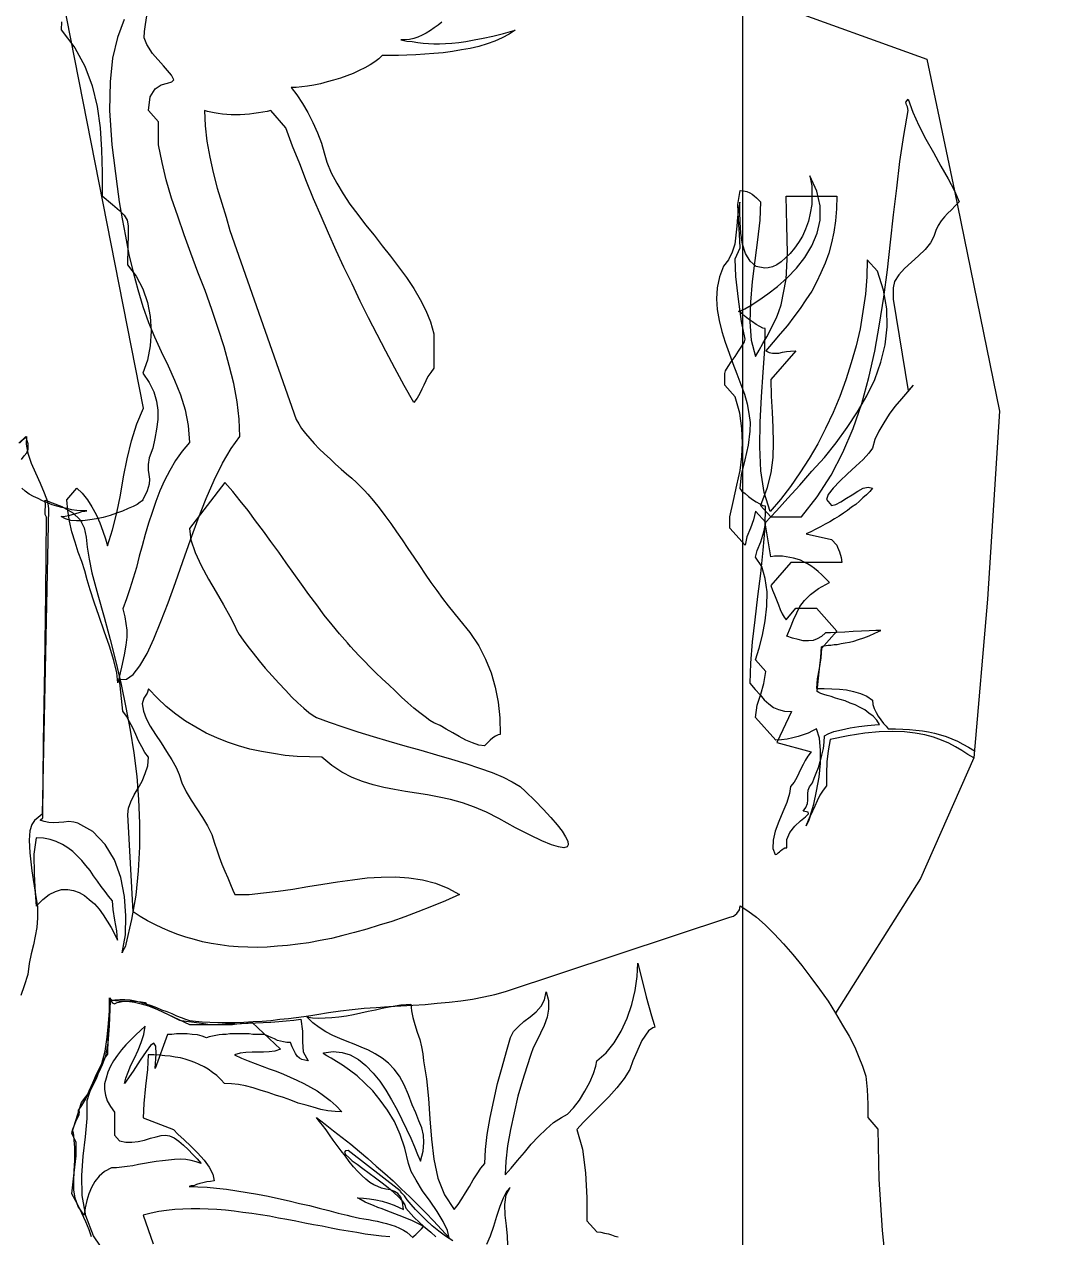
# Model space of a CAD drawing. Header units: millimetres. Extents: x 1313 to 1393.8, y 883.5 to 926.2.
# Drawn here: x 1376.877 to 1377.403, y 886.519 to 887.131 of the extents above; entities that cross this region are included whole.
import ezdxf

# ---------------------------------------------------------------- set-up
doc = ezdxf.new("R2010")
doc.units = ezdxf.units.MM
doc.layers.add('cotas', color=87, linetype='Continuous', lineweight=15)
doc.layers.add('Envista', color=7, linetype='Continuous', lineweight=0)
doc.styles.add('arial', font='arial.ttf')
doc.dimstyles.new('horizontal', dxfattribs={"dimtxt": 0.1, "dimasz": 0.25, "dimexe": 0.15, "dimexo": 0.1, "dimgap": 0.05, "dimtad": 1, "dimtih": 1, "dimtoh": 1, "dimzin": 4, "dimdsep": 46, "dimtxsty": 'arial', "dimblk": 'DOTSMALL', "dimcen": 1, "dimclrd": 11, "dimclre": 11, "dimclrt": 20, "dimazin": 1, "dimtfac": 1, "dimtmove": 0, "dimatfit": 3, "dimfxl": 1, "dimlwd": 5, "dimlwe": 5, "dimarcsym": 0})

# ---------------------------------------------------------------- blocks, each defined once
blk = doc.blocks.new('_DotSmall')
at = {"color": 0, "linetype": 'ByBlock', "const_width": 0.5}
blk.add_lwpolyline([(-0.0625, 0, 1), (0.0625, 0, 1)], format="xyb", close=True, dxfattribs=at)
blk = doc.blocks.new('*D532')
at = {"layer": 'cotas', "color": 11, "lineweight": 5, "transparency": 16777216}
for p, q in [((1376.84089, 889.27648), (1377.39014, 889.27648)), ((1377.24014, 889.27648), (1377.24014, 887.62757)), ((1377.24014, 885.77648), (1377.24014, 887.42538)), ((1376.84089, 885.77648), (1377.39014, 885.77648))]:
    blk.add_line(p, q, dxfattribs=at)
at = {"layer": 'Defpoints', "color": 0, "transparency": 16777216}
for p in [(1376.74089, 889.27648), (1377.24014, 889.27648), (1376.74089, 885.77648)]:
    blk.add_point(p, dxfattribs=at)
at = {"layer": 'cotas', "color": 11, "lineweight": 5, "transparency": 16777216, "xscale": 0.25, "yscale": 0.25, "zscale": 0.25}
for p, rotation in [((1377.24014, 889.27648), 90), ((1377.24014, 885.77648), 270)]:
    blk.add_blockref('_DotSmall', p, dxfattribs=dict(at, rotation=rotation))
at = {"layer": 'cotas', "color": 20, "transparency": 16777216, "insert": (1377.24014, 887.52648), "char_height": 0.1, "attachment_point": 5, "style": 'arial'}
blk.add_mtext('3.50', dxfattribs=at)
blk = doc.blocks.new('*D543')
at = {"layer": 'cotas', "color": 11, "lineweight": 5, "transparency": 16777216}
for p, q in [((1376.84089, 895.87648), (1377.85771, 895.87648)), ((1377.70771, 895.87648), (1377.70771, 890.92753)), ((1377.70771, 885.77648), (1377.70771, 890.72542)), ((1376.84089, 885.77648), (1377.85771, 885.77648))]:
    blk.add_line(p, q, dxfattribs=at)
at = {"layer": 'Defpoints', "color": 0, "transparency": 16777216}
for p in [(1376.74089, 895.87648), (1376.74089, 885.77648), (1377.70771, 885.77648)]:
    blk.add_point(p, dxfattribs=at)
at = {"layer": 'cotas', "color": 11, "lineweight": 5, "transparency": 16777216, "xscale": 0.25, "yscale": 0.25, "zscale": 0.25}
for p, rotation in [((1377.70771, 895.87648), 90), ((1377.70771, 885.77648), 270)]:
    blk.add_blockref('_DotSmall', p, dxfattribs=dict(at, rotation=rotation))
at = {"layer": 'cotas', "color": 20, "transparency": 16777216, "insert": (1377.70771, 890.82648), "char_height": 0.1, "attachment_point": 5, "style": 'arial'}
blk.add_mtext('10.10', dxfattribs=at)
blk = doc.blocks.new('16')
for p, q in [((417.4756, -333.3671), (417.637, -333.4251)), ((417.637, -333.4251), (417.6664, -333.5652)), ((417.6664, -333.5652), (417.7144, -333.7993)), ((417.7144, -333.7993), (417.7015, -333.9992)), ((417.7015, -333.9992), (417.6872, -334.1679)), ((417.6872, -334.1679), (417.6305, -334.296)), ((417.6305, -334.296), (417.5399, -334.4394))]:
    blk.add_line(p, q)
at = {"linetype": 'Continuous'}
for points in [[(416.7168, -333.3853), (416.7164, -333.394), (416.7308, -333.413), (416.7414, -333.4327), (416.7494, -333.4535), (416.7547, -333.4754), (416.7577, -333.4982), (416.7592, -333.5216), (416.76, -333.5455), (416.76, -333.5705), (416.771, -333.5796), (416.7785, -333.586), (416.7835, -333.5909), (416.7865, -333.5962), (416.7876, -333.6023), (416.7876, -333.6114), (416.7872, -333.6246), (416.7869, -333.6436), (416.796, -333.6557), (416.8031, -333.6693), (416.8081, -333.6837), (416.8111, -333.6988), (416.8122, -333.7144), (416.8111, -333.7299), (416.8081, -333.745), (416.8031, -333.759), (416.81, -333.7689), (416.8149, -333.7787), (416.8179, -333.7886), (416.819, -333.7984), (416.819, -333.8083), (416.8179, -333.8185), (416.816, -333.8283), (416.8137, -333.8386), (416.81, -333.8488), (416.8088, -333.856), (416.8088, -333.862), (416.8096, -333.8666), (416.8103, -333.8715), (416.81, -333.8768), (416.8077, -333.884), (416.8031, -333.8934), (416.8024, -333.8946), (416.8005, -333.8961), (416.7971, -333.8984), (416.7929, -333.9006), (416.7876, -333.9029), (416.7816, -333.9056), (416.7751, -333.9078), (416.7683, -333.9101), (416.7611, -333.9124), (416.7539, -333.9139), (416.7467, -333.915), (416.7395, -333.9158), (416.7327, -333.9158), (416.7267, -333.9154), (416.721, -333.9139), (416.7164, -333.9112), (416.7206, -333.9109), (416.7244, -333.9101), (416.7282, -333.9093), (416.732, -333.9082), (416.7354, -333.9071), (416.7384, -333.9059), (416.7414, -333.9056), (416.7437, -333.9052), (416.7384, -333.9052), (416.7331, -333.9048), (416.7278, -333.9041), (416.7225, -333.9029), (416.7172, -333.9018), (416.7119, -333.9003), (416.7066, -333.8988), (416.7017, -333.8969), (416.6964, -333.8946), (416.6918, -333.8923), (416.6869, -333.89), (416.6824, -333.8874), (416.6782, -333.8844), (416.6744, -333.8813)], [(416.674, -333.8507), (416.6771, -333.8469), (416.6797, -333.8435), (416.6812, -333.8397), (416.6812, -333.834), (416.6786, -333.8261), (416.6714, -333.8333)], [(417.1212, -333.3857), (417.1174, -333.3888), (417.1132, -333.3918), (417.1091, -333.3948), (417.1045, -333.3975), (417.1004, -333.3997), (417.0958, -333.4016), (417.0913, -333.4031), (417.0867, -333.4043), (417.0822, -333.4047), (417.0776, -333.4047), (417.0841, -333.4058), (417.0897, -333.4065), (417.0958, -333.4073), (417.1015, -333.4081), (417.1072, -333.4084), (417.1128, -333.4088), (417.1189, -333.4088), (417.1253, -333.4084), (417.1318, -333.4081), (417.1393, -333.4073), (417.1469, -333.4062), (417.1556, -333.4047), (417.1651, -333.4028), (417.1753, -333.4005), (417.1867, -333.3978), (417.1992, -333.3944), (417.1927, -333.3986), (417.1855, -333.4024), (417.1776, -333.4058), (417.1693, -333.4088), (417.1606, -333.4115), (417.1515, -333.4137), (417.142, -333.4153), (417.1325, -333.4168), (417.1227, -333.4183), (417.1128, -333.419), (417.103, -333.4198), (417.0935, -333.4206), (417.0841, -333.4209), (417.075, -333.4213), (417.0659, -333.4213), (417.0576, -333.4213), (417.0542, -333.4247), (417.05, -333.4281), (417.0451, -333.4311), (417.0394, -333.4342), (417.0333, -333.4372), (417.0269, -333.4402), (417.0201, -333.4429), (417.0133, -333.4452), (417.0061, -333.4474), (416.9993, -333.4493), (416.9921, -333.4512), (416.9852, -333.4527), (416.9784, -333.4539), (416.9724, -333.4546), (416.9663, -333.4554), (416.961, -333.4554), (416.9671, -333.463), (416.9731, -333.4721), (416.9788, -333.4819), (416.9841, -333.4925), (416.989, -333.5035), (416.9932, -333.5145), (416.9962, -333.5247), (416.9989, -333.5345), (417.0034, -333.5459), (417.0095, -333.5569), (417.0163, -333.5682), (417.0235, -333.5792), (417.0318, -333.5902), (417.0401, -333.6012), (417.0492, -333.6121), (417.0579, -333.6235), (417.0666, -333.6345), (417.0753, -333.6458), (417.0837, -333.6572), (417.0913, -333.6689), (417.0981, -333.6807), (417.1041, -333.6924), (417.1091, -333.7045), (417.1128, -333.717), (417.1128, -333.7537), (417.1094, -333.7583), (417.1064, -333.7624), (417.1041, -333.767), (417.1022, -333.7715), (417.1, -333.7761), (417.0977, -333.7806), (417.095, -333.7855), (417.0913, -333.7901), (417.081, -333.7719), (417.0712, -333.7537), (417.0617, -333.7356), (417.0523, -333.7178), (417.0432, -333.7), (417.0345, -333.6822), (417.0258, -333.664), (417.017, -333.6462), (417.0087, -333.6284), (417.0008, -333.6102), (416.9928, -333.5921), (416.9849, -333.5735), (416.9773, -333.555), (416.9701, -333.5364), (416.9625, -333.5175), (416.9553, -333.4982), (416.9394, -333.4796), (416.9353, -333.4808), (416.9307, -333.4815), (416.9262, -333.4823), (416.9213, -333.483), (416.9167, -333.4834), (416.9118, -333.4838), (416.9069, -333.4842), (416.902, -333.4842), (416.897, -333.4842), (416.8925, -333.4838), (416.8879, -333.4834), (416.8834, -333.483), (416.8792, -333.4823), (416.8755, -333.4815), (416.872, -333.4808), (416.8687, -333.4796), (416.8694, -333.4959), (416.8713, -333.5122), (416.8743, -333.5292), (416.8781, -333.5455), (416.8823, -333.5622), (416.8872, -333.5781), (416.8917, -333.5932), (416.8959, -333.6072), (416.9663, -333.8083), (416.969, -333.8128), (416.972, -333.8177), (416.9762, -333.823), (416.9807, -333.8283), (416.9856, -333.8336), (416.9909, -333.8393), (416.9966, -333.8446), (417.0023, -333.8499), (417.0083, -333.8556), (417.014, -333.8609), (417.0197, -333.8658), (417.0254, -333.8707), (417.0303, -333.8753), (417.0349, -333.8798), (417.039, -333.8836), (417.0424, -333.8874), (417.0485, -333.8946), (417.0545, -333.9022), (417.0606, -333.9101), (417.067, -333.9188), (417.0731, -333.9275), (417.0791, -333.9362), (417.0852, -333.9453), (417.0913, -333.9544), (417.0973, -333.9635), (417.1034, -333.9726), (417.1094, -333.9813), (417.1159, -333.99), (417.1219, -333.9983), (417.128, -334.0063), (417.134, -334.0138), (417.1401, -334.021), (417.1511, -334.0347), (417.1606, -334.0487), (417.1677, -334.0631), (417.1738, -334.0775), (417.178, -334.0926), (417.181, -334.1085), (417.1829, -334.1252), (417.1833, -334.143), (417.181, -334.1433), (417.1783, -334.1448), (417.1753, -334.1467), (417.1727, -334.149), (417.1704, -334.1513), (417.1685, -334.1532), (417.167, -334.1547), (417.1666, -334.1551), (417.1606, -334.1543), (417.1537, -334.152), (417.1469, -334.149), (417.1397, -334.1452), (417.1329, -334.1411), (417.1257, -334.1373), (417.1193, -334.1335), (417.1128, -334.1308), (417.1083, -334.1282), (417.1034, -334.1244), (417.0977, -334.1199), (417.0916, -334.1149), (417.0852, -334.1093), (417.0784, -334.1032), (417.0716, -334.0968), (417.0648, -334.0903), (417.0579, -334.0839), (417.0511, -334.0775), (417.0447, -334.071), (417.039, -334.065), (417.0333, -334.0593), (417.0284, -334.054), (417.0242, -334.0494), (417.0208, -334.0457), (417.0125, -334.0362), (417.0046, -334.0263), (416.9962, -334.0161), (416.9883, -334.0051), (416.9799, -333.9942), (416.972, -333.9832), (416.9637, -333.9718), (416.9557, -333.9605), (416.9478, -333.9491), (416.9394, -333.9377), (416.9315, -333.9268), (416.9232, -333.9158), (416.9152, -333.9048), (416.9069, -333.8946), (416.8989, -333.8847), (416.8906, -333.8753), (416.8527, -333.9241), (416.8543, -333.9362), (416.8588, -333.9495), (416.8652, -333.9635), (416.8732, -333.9779), (416.8811, -333.9919), (416.8891, -334.0051), (416.8959, -334.0173), (416.9012, -334.0275), (416.9027, -334.0316), (416.9057, -334.0366), (416.9099, -334.0426), (416.9148, -334.0494), (416.9205, -334.0566), (416.9269, -334.0646), (416.9334, -334.0725), (416.9406, -334.0805), (416.9478, -334.0884), (416.955, -334.096), (416.9618, -334.1032), (416.9682, -334.1093), (416.9743, -334.1149), (416.9799, -334.1195), (416.9845, -334.1229), (416.9879, -334.1248), (417.0015, -334.1301), (417.0159, -334.135), (417.0318, -334.1403), (417.0481, -334.1452), (417.0648, -334.1502), (417.0818, -334.1551), (417.0988, -334.1596), (417.1155, -334.1645), (417.1314, -334.1691), (417.1469, -334.174), (417.1613, -334.1789), (417.1746, -334.1835), (417.1863, -334.1884), (417.1961, -334.1933), (417.2045, -334.1982), (417.2101, -334.2035), (417.2204, -334.2134), (417.2291, -334.2225), (417.237, -334.2312), (417.2438, -334.2391), (417.2491, -334.2459), (417.2529, -334.252), (417.2552, -334.2565), (417.2556, -334.2603), (417.2544, -334.2626), (417.251, -334.2634), (417.2454, -334.2626), (417.2378, -334.2603), (417.2276, -334.2562), (417.2151, -334.2501), (417.1995, -334.2422), (417.1818, -334.2323), (417.1689, -334.2255), (417.156, -334.2202), (417.1431, -334.2157), (417.1306, -334.2122), (417.1185, -334.2096), (417.106, -334.2073), (417.0943, -334.2054), (417.0825, -334.2035), (417.0708, -334.2016), (417.0595, -334.1994), (417.0481, -334.1967), (417.0367, -334.1929), (417.0258, -334.1888), (417.0148, -334.1831), (417.0042, -334.1759), (416.9936, -334.1672), (416.9803, -334.1668), (416.9675, -334.1664), (416.9546, -334.1653), (416.9421, -334.1634), (416.9296, -334.1611), (416.9171, -334.1585), (416.905, -334.1551), (416.8932, -334.1513), (416.8819, -334.1467), (416.8705, -334.1415), (416.8596, -334.1354), (416.8486, -334.1289), (416.8384, -334.1214), (416.8281, -334.1134), (416.8187, -334.1043), (416.8092, -334.0945), (416.8077, -334.099), (416.8043, -334.1043), (416.8024, -334.1104), (416.8039, -334.1184), (416.8069, -334.1259), (416.8111, -334.1343), (416.8168, -334.143), (416.8228, -334.152), (416.8285, -334.1611), (416.8342, -334.1698), (416.8387, -334.1782), (416.8418, -334.1854), (416.8448, -334.1945), (416.8493, -334.2039), (416.8546, -334.213), (416.8607, -334.2221), (416.8668, -334.2312), (416.872, -334.2403), (416.8766, -334.2494), (416.8796, -334.2584), (416.8819, -334.2656), (416.8845, -334.2732), (416.8872, -334.2808), (416.8906, -334.2884), (416.8936, -334.2955), (416.8963, -334.3024), (416.8989, -334.3084), (416.9012, -334.3133), (416.9163, -334.313), (416.9315, -334.3114), (416.947, -334.3096), (416.9629, -334.3073), (416.9788, -334.3046), (416.9947, -334.302), (417.0102, -334.2997), (417.0261, -334.2974), (417.0417, -334.2955), (417.0568, -334.2948), (417.072, -334.2944), (417.0863, -334.2955), (417.1007, -334.2974), (417.1144, -334.3012), (417.1276, -334.3065), (417.1401, -334.3133), (417.125, -334.3198), (417.1102, -334.3258), (417.0958, -334.3315), (417.0818, -334.3368), (417.0682, -334.3417), (417.0545, -334.3459), (417.0413, -334.3501), (417.0284, -334.3535), (417.0159, -334.3569), (417.0038, -334.3599), (416.9917, -334.3622), (416.9799, -334.3644), (416.9682, -334.366), (416.9572, -334.3675), (416.9463, -334.3682), (416.9353, -334.369), (416.925, -334.3694), (416.9148, -334.369), (416.9046, -334.3686), (416.8948, -334.3679), (416.8853, -334.3667), (416.8758, -334.3652), (416.8668, -334.3633), (416.858, -334.361), (416.849, -334.3584), (416.8406, -334.3557), (416.8323, -334.3523), (416.824, -334.3489), (416.816, -334.3451), (416.8081, -334.341), (416.8005, -334.3364), (416.7929, -334.3315), (416.7872, -334.2282), (416.788, -334.2213), (416.7906, -334.2145), (416.7941, -334.2073), (416.7982, -334.2001), (416.8024, -334.1926), (416.8058, -334.1846), (416.8084, -334.1763), (416.8092, -334.1672), (416.8054, -334.1623), (416.802, -334.1562), (416.7986, -334.1498), (416.7956, -334.143), (416.7925, -334.1361), (416.7891, -334.1297), (416.7857, -334.1236), (416.7819, -334.1184), (416.7785, -334.0846), (416.7857, -334.0843), (416.7929, -334.0793), (416.8001, -334.0699), (416.8077, -334.057), (416.8149, -334.0415), (416.8225, -334.0229), (416.83, -334.0029), (416.838, -333.9813), (416.8456, -333.959), (416.8539, -333.9362), (416.8622, -333.9139), (416.8705, -333.8923), (416.8792, -333.8726), (416.8879, -333.8545), (416.897, -333.8389), (416.9065, -333.8264), (416.9057, -333.8079), (416.9035, -333.7893), (416.9001, -333.77), (416.8951, -333.7507), (416.8898, -333.731), (416.8834, -333.7113), (416.8766, -333.6913), (416.8694, -333.6712), (416.8618, -333.6515), (416.8543, -333.6314), (416.8471, -333.6118), (416.8403, -333.5921), (416.8338, -333.5728), (416.8281, -333.5535), (416.8236, -333.5349), (416.8198, -333.5163), (416.8198, -333.4917), (416.8092, -333.4796), (416.8111, -333.4652), (416.8164, -333.4565), (416.8228, -333.4524), (416.8293, -333.4505), (416.8342, -333.4493), (416.8361, -333.4471), (416.8338, -333.4421), (416.8251, -333.4323), (416.8134, -333.419), (416.8073, -333.4096), (416.8047, -333.4024), (416.805, -333.3956), (416.8062, -333.3884), (416.8073, -333.3789)], [(416.7835, -333.3831), (416.7763, -333.402), (416.771, -333.424), (416.7683, -333.4493), (416.7679, -333.4796), (416.7702, -333.5163), (416.7759, -333.5603), (416.7782, -333.5769), (416.7812, -333.5947), (416.7846, -333.6133), (416.7884, -333.6326), (416.7929, -333.6515), (416.7978, -333.6701), (416.8031, -333.6882), (416.8092, -333.7049), (416.8156, -333.7204), (416.8228, -333.736), (416.83, -333.7511), (416.8368, -333.7662), (416.8433, -333.7821), (416.8482, -333.798), (416.8516, -333.8147), (416.8527, -333.8325), (416.8452, -333.842), (416.838, -333.8518), (416.8319, -333.8624), (416.8262, -333.873), (416.8213, -333.884), (416.8172, -333.8953), (416.813, -333.9071), (416.8092, -333.9184), (416.8058, -333.9306), (416.8024, -333.9423), (416.7994, -333.9536), (416.7963, -333.9654), (416.7929, -333.9767), (416.7895, -333.9881), (416.7857, -333.9987), (416.7819, -334.0093), (416.7842, -334.018), (416.7853, -334.0252), (416.7861, -334.032), (416.7861, -334.0396), (416.7853, -334.0479), (416.7835, -334.0585), (416.7804, -334.0714), (416.7766, -334.0881), (416.7755, -334.0775), (416.7725, -334.0642), (416.7676, -334.0491), (416.7622, -334.0332), (416.7566, -334.0176), (416.7513, -334.0025), (416.7471, -333.9892), (416.7441, -333.9786), (416.7414, -333.9692), (416.7384, -333.9593), (416.7346, -333.9491), (416.7312, -333.9385), (416.7278, -333.9275), (416.7251, -333.9162), (416.7233, -333.9048), (416.7225, -333.8934), (416.7331, -333.8813), (416.7388, -333.8866), (416.7445, -333.8934), (416.749, -333.901), (416.7535, -333.9093), (416.7573, -333.9181), (416.7607, -333.9268), (416.7634, -333.9351), (416.7657, -333.9423), (416.771, -333.9256), (416.7755, -333.9075), (416.7793, -333.8885), (416.7827, -333.8692), (416.7865, -333.8499), (416.791, -333.831), (416.7967, -333.8128), (416.8039, -333.7961), (416.7138, -333.3384)], [(417.6872, -334.1679), (417.6808, -334.1642), (417.6743, -334.16), (417.6675, -334.1562), (417.6603, -334.1524), (417.6528, -334.149), (417.644, -334.146), (417.6349, -334.1433), (417.6247, -334.1415), (417.6134, -334.1403), (417.6009, -334.1399), (417.5865, -334.1403), (417.571, -334.1418), (417.5535, -334.1445), (417.5342, -334.1483), (417.532, -334.1604), (417.5308, -334.1721), (417.5305, -334.1846), (417.5305, -334.1975), (417.5267, -334.2024), (417.5233, -334.2077), (417.5206, -334.2134), (417.518, -334.2191), (417.5153, -334.2247), (417.513, -334.23), (417.5111, -334.2353), (417.5089, -334.2403), (417.513, -334.2297), (417.5168, -334.2172), (417.5199, -334.2032), (417.5225, -334.1884), (417.524, -334.1736), (417.524, -334.16), (417.5229, -334.1471), (417.5199, -334.1369), (417.5153, -334.1392), (417.5108, -334.1415), (417.5055, -334.1433), (417.5002, -334.1452), (417.4945, -334.1467), (417.4884, -334.1479), (417.4824, -334.1486), (417.4763, -334.149), (417.4547, -334.1248), (417.4566, -334.1119), (417.4604, -334.1002), (417.4638, -334.0888), (417.4657, -334.0759), (417.4547, -334.0638), (417.4589, -334.0513), (417.4623, -334.0373), (417.4653, -334.0222), (417.4668, -334.0067), (417.4672, -333.9915), (417.4653, -333.9771), (417.4616, -333.9646), (417.4547, -333.9544), (417.4566, -333.9476), (417.4604, -333.9381), (417.4638, -333.9275), (417.4657, -333.9177), (417.4547, -333.9056), (417.4528, -333.9147), (417.4494, -333.9237), (417.4456, -333.9328), (417.4437, -333.9419), (417.4275, -333.9237), (417.4275, -333.9116), (417.4316, -333.8942), (417.435, -333.8779), (417.4385, -333.8624), (417.4403, -333.8476), (417.4411, -333.8329), (417.4403, -333.8177), (417.4381, -333.8014), (417.4332, -333.784), (417.4222, -333.7715), (417.4222, -333.7594), (417.4229, -333.7564), (417.4256, -333.7519), (417.429, -333.7469), (417.4332, -333.7412), (417.4369, -333.7356), (417.4403, -333.7303), (417.443, -333.7257), (417.4437, -333.7227), (417.44, -333.7041), (417.4366, -333.6803), (417.4339, -333.6561), (417.4332, -333.6375), (417.4385, -333.6258), (417.4377, -333.611), (417.4366, -333.5951), (417.4362, -333.5796), (417.4385, -333.5648), (417.4422, -333.5652), (417.4456, -333.5659), (417.4487, -333.5671), (417.4513, -333.5686), (417.4536, -333.5705), (417.4559, -333.5724), (417.4581, -333.5747), (417.46, -333.5769), (417.4593, -333.5962), (417.457, -333.6171), (417.454, -333.639), (417.4513, -333.6614), (417.4494, -333.6833), (417.4487, -333.7045), (417.4502, -333.7238), (417.4547, -333.7412), (417.4589, -333.7344), (417.4627, -333.7272), (417.4668, -333.7204), (417.4703, -333.7136), (417.4737, -333.7068), (417.4771, -333.7), (417.4797, -333.6932), (417.482, -333.6863), (417.4873, -333.6591), (417.4888, -333.6311), (417.488, -333.6019), (417.4873, -333.5709), (417.5414, -333.5709), (417.5411, -333.5841), (417.5399, -333.597), (417.538, -333.6091), (417.5358, -333.6205), (417.5327, -333.6314), (417.5289, -333.642), (417.5244, -333.6523), (417.5199, -333.6621), (417.5146, -333.6716), (417.5085, -333.681), (417.5024, -333.6901), (417.4956, -333.6992), (417.4888, -333.7083), (417.4812, -333.717), (417.4737, -333.7261), (417.4657, -333.7352), (417.4695, -333.7371), (417.4729, -333.7378), (417.4763, -333.7378), (417.4797, -333.7375), (417.4835, -333.7367), (417.4877, -333.736), (417.4922, -333.7356), (417.4979, -333.7352), (417.471, -333.7655), (417.4714, -333.7833), (417.4725, -333.8003), (417.4733, -333.8166), (417.4737, -333.8325), (417.4733, -333.8484), (417.471, -333.8647), (417.4668, -333.8817), (417.46, -333.8995), (417.471, -333.9116), (417.5036, -333.9116), (417.5206, -333.8904), (417.5354, -333.8673), (417.5479, -333.8431), (417.5589, -333.8177), (417.5679, -333.7912), (417.5755, -333.7636), (417.5816, -333.7356), (417.5869, -333.7068), (417.5914, -333.678), (417.5952, -333.6489), (417.5986, -333.6197), (417.6016, -333.5906), (417.605, -333.5622), (417.6085, -333.5338), (417.6126, -333.5061), (417.6172, -333.4796), (417.6164, -333.4758), (417.6153, -333.4736), (417.6149, -333.4709), (417.6172, -333.4675)], [(417.6172, -333.4675), (417.6221, -333.4815), (417.6285, -333.4955), (417.6361, -333.5103), (417.644, -333.5243), (417.652, -333.5387), (417.6596, -333.5523), (417.6664, -333.5652), (417.6713, -333.5769), (417.6671, -333.5811), (417.6633, -333.5852), (417.6592, -333.589), (417.6558, -333.5928), (417.6524, -333.597), (417.6493, -333.6019), (417.6467, -333.6072), (417.6444, -333.6136), (417.641, -333.6205), (417.6353, -333.6273), (417.6281, -333.6341), (417.6206, -333.6409), (417.6134, -333.6477), (417.6073, -333.6545), (417.6028, -333.6614), (417.6013, -333.6682), (417.6013, -333.6803), (417.6172, -333.7776), (417.6225, -333.7715), (417.6164, -333.7787), (417.61, -333.7863), (417.6032, -333.7943), (417.5971, -333.8026), (417.5914, -333.8117), (417.5861, -333.8204), (417.5819, -333.8295), (417.5793, -333.8386), (417.5755, -333.8438), (417.5695, -333.8507), (417.5615, -333.8579), (417.5528, -333.8658), (417.5445, -333.8738), (417.5373, -333.8813), (417.5323, -333.8878), (417.5305, -333.8931), (417.5358, -333.8995), (417.5403, -333.8984), (417.5456, -333.8957), (417.5517, -333.8919), (417.5577, -333.8881), (417.5638, -333.8844), (417.5695, -333.8813), (417.5748, -333.8802), (417.5793, -333.8813), (417.5763, -333.8847), (417.5729, -333.8881), (417.5691, -333.8916), (417.5653, -333.895), (417.5615, -333.8984), (417.557, -333.9014), (417.5528, -333.9048), (417.5483, -333.9078), (417.5437, -333.9109), (417.5388, -333.9139), (417.5339, -333.9169), (417.5289, -333.9196), (417.524, -333.9222), (417.5191, -333.9249), (417.5138, -333.9275), (417.5089, -333.9298), (417.5358, -333.9359), (417.5414, -333.9419), (417.5422, -333.9438), (417.5441, -333.9487), (417.546, -333.9548), (417.5467, -333.9601), (417.4926, -333.9601), (417.471, -333.9847), (417.4729, -333.9896), (417.4752, -333.9945), (417.4771, -333.9998), (417.4793, -334.0051), (417.4812, -334.0101), (417.4831, -334.0146), (417.4854, -334.0184), (417.4873, -334.021), (417.4979, -334.0089), (417.5199, -334.0089), (417.5414, -334.0332), (417.5252, -334.0517), (417.5244, -334.0616), (417.5225, -334.0729), (417.5206, -334.0839), (417.5199, -334.0941), (417.5278, -334.0941), (417.5361, -334.0945), (417.5441, -334.0949), (417.5517, -334.0956), (417.5592, -334.0972), (417.5664, -334.0994), (417.5732, -334.1024), (417.5793, -334.1066), (417.5797, -334.1112), (417.5812, -334.1153), (417.5831, -334.1195), (417.5854, -334.1236), (417.588, -334.1274), (417.591, -334.1312), (417.5937, -334.1343), (417.596, -334.1369), (417.6039, -334.1369), (417.6115, -334.1373), (417.6187, -334.1377), (417.6255, -334.1384), (417.6323, -334.1392), (417.6387, -334.1403), (417.6452, -334.1418), (417.6516, -334.1433), (417.6577, -334.1452), (417.6637, -334.1475), (417.6698, -334.1502), (417.6755, -334.1532), (417.6815, -334.1566), (417.6876, -334.1604), (417.6878, -334.1606)], [(417.4756, -334.2705), (417.4775, -334.2702), (417.479, -334.269), (417.4805, -334.2679), (417.4816, -334.2668), (417.4831, -334.2653), (417.4843, -334.2645), (417.4862, -334.2637), (417.488, -334.2634), (417.488, -334.2546), (417.4915, -334.2471), (417.4968, -334.2406), (417.5028, -334.235), (417.5081, -334.2304), (417.5111, -334.2274), (417.5108, -334.2255), (417.5055, -334.2247), (417.5085, -334.2206), (417.51, -334.2164), (417.5104, -334.213), (417.5104, -334.2096), (417.5104, -334.2062), (417.5108, -334.2024), (417.5123, -334.1986), (417.5153, -334.1945), (417.5172, -334.1895), (417.5195, -334.1842), (417.5218, -334.1782), (417.5236, -334.1717), (417.5255, -334.1649), (417.5271, -334.1581), (417.5278, -334.1513), (417.5282, -334.1445), (417.532, -334.1422), (417.538, -334.1399), (417.5464, -334.138), (417.5554, -334.1361), (417.5649, -334.1346), (417.574, -334.1335), (417.5816, -334.1327), (417.5869, -334.1324), (417.5838, -334.1278), (417.5801, -334.1236), (417.5755, -334.1202), (417.571, -334.1168), (417.566, -334.1142), (417.5607, -334.1115), (417.5554, -334.1096), (417.5502, -334.1074), (417.5448, -334.1059), (417.5399, -334.1043), (417.5354, -334.1028), (417.5312, -334.1017), (417.5274, -334.1005), (417.5244, -334.0994), (417.5221, -334.0983), (417.5206, -334.0972), (417.5214, -334.0862), (417.5229, -334.0733), (417.5244, -334.0608), (417.5252, -334.0498), (417.5263, -334.0491), (417.5278, -334.0487), (417.5301, -334.0483), (417.5323, -334.0479), (417.535, -334.0479), (417.5384, -334.0475), (417.5418, -334.0472), (417.546, -334.0464), (417.5502, -334.0457), (417.5547, -334.0449), (417.5596, -334.0438), (417.5645, -334.0422), (417.5702, -334.0404), (417.5759, -334.0381), (417.5819, -334.0354), (417.588, -334.0324), (417.5827, -334.0324), (417.5759, -334.0328), (417.5676, -334.0332), (417.5589, -334.0335), (417.5498, -334.0343), (417.5414, -334.0347), (417.5346, -334.035), (417.5293, -334.035), (417.5252, -334.0388), (417.5206, -334.0415), (417.5161, -334.043), (417.5111, -334.0434), (417.5055, -334.0434), (417.5002, -334.0422), (417.4941, -334.0407), (417.488, -334.0385), (417.4922, -334.0294), (417.4952, -334.021), (417.4987, -334.0138), (417.5021, -334.007), (417.507, -334.0006), (417.5134, -333.9942), (417.5218, -333.9877), (417.5335, -333.9813), (417.5293, -333.9771), (417.5255, -333.9733), (417.5214, -333.9699), (417.5176, -333.9665), (417.5138, -333.9639), (417.51, -333.9616), (417.5066, -333.9597), (417.5028, -333.9578), (417.499, -333.9567), (417.4952, -333.9555), (417.4915, -333.9548), (417.4873, -333.954), (417.4835, -333.9536), (417.4793, -333.9536), (417.4752, -333.9536), (417.471, -333.954), (417.4653, -333.9181), (417.4771, -333.9052), (417.4892, -333.8919), (417.5021, -333.8779), (417.5149, -333.8632), (417.5282, -333.8484), (417.5407, -333.8329), (417.5524, -333.8166), (417.5634, -333.7999), (417.5732, -333.7829), (417.5816, -333.7655), (417.588, -333.7473), (417.5926, -333.7288), (417.5948, -333.7098), (417.5944, -333.6905), (417.591, -333.6708), (417.5846, -333.6504), (417.5736, -333.6383), (417.5732, -333.6564), (417.5717, -333.675), (417.5691, -333.6935), (417.566, -333.7117), (417.5619, -333.7299), (417.5566, -333.7481), (417.5509, -333.7659), (417.5445, -333.7836), (417.5373, -333.8007), (417.5293, -333.8177), (417.521, -333.834), (417.5119, -333.8495), (417.5021, -333.8647), (417.4922, -333.8794), (417.4816, -333.8931), (417.4706, -333.9059), (417.4642, -333.8859), (417.4604, -333.8628), (417.4593, -333.8374), (417.4597, -333.8109), (417.4612, -333.784), (417.4631, -333.7579), (417.4646, -333.7333), (417.4653, -333.7113), (417.4627, -333.7109), (417.4593, -333.7094), (417.4555, -333.7072), (417.4517, -333.7045), (417.4475, -333.7015), (417.4437, -333.6985), (417.4403, -333.6954), (417.4381, -333.6928), (417.4369, -333.6935), (417.4388, -333.6928), (417.4434, -333.6905), (417.4502, -333.6867), (417.4585, -333.6814), (417.468, -333.6746), (417.4782, -333.6667), (417.4884, -333.6576), (417.4983, -333.6474), (417.5074, -333.636), (417.5149, -333.6235), (417.5206, -333.6102), (417.5236, -333.5962), (417.5236, -333.5811), (417.5202, -333.5656), (417.5127, -333.5493), (417.5146, -333.5599), (417.5149, -333.5697), (417.5146, -333.5796), (417.513, -333.5887), (417.5111, -333.5974), (417.5081, -333.6057), (417.5047, -333.6133), (417.5005, -333.6201), (417.4964, -333.6262), (417.4918, -333.6318), (417.4869, -333.6364), (417.482, -333.6405), (417.4775, -333.6436), (417.4729, -333.6458), (417.4684, -333.647), (417.4646, -333.6474), (417.4555, -333.6455), (417.4491, -333.6398), (417.4441, -333.6318), (417.4411, -333.6216), (417.4392, -333.6102), (417.4385, -333.5985), (417.4381, -333.5875), (417.4381, -333.5773), (417.4366, -333.5849), (417.4358, -333.5932), (417.435, -333.6027), (417.4339, -333.6121), (417.4328, -333.6216), (417.4301, -333.6303), (417.4263, -333.6383), (417.4207, -333.6451), (417.4165, -333.6564), (417.4142, -333.6682), (417.4135, -333.6799), (417.4142, -333.6913), (417.4161, -333.703), (417.4191, -333.7147), (417.4225, -333.7261), (417.4267, -333.7375), (417.4309, -333.7488), (417.435, -333.7598), (417.4392, -333.7708), (417.443, -333.7814), (417.446, -333.7916), (417.4479, -333.8018), (417.4491, -333.8113), (417.4487, -333.8207), (417.4472, -333.8355), (417.4434, -333.851), (417.4396, -333.8669), (417.4381, -333.8817), (417.4403, -333.8844), (417.4437, -333.887), (417.4475, -333.89), (417.4517, -333.8931), (417.4555, -333.8957), (417.4593, -333.898), (417.4627, -333.8995), (417.4653, -333.8999), (417.4646, -333.923), (417.4627, -333.9472), (417.46, -333.9718), (417.457, -333.9964), (417.454, -334.021), (417.4513, -334.0445), (417.4494, -334.0672), (417.4487, -334.0884), (417.4544, -334.0953), (417.4597, -334.1009), (417.4642, -334.1062), (417.4691, -334.1104), (417.474, -334.1142), (417.4793, -334.1165), (417.4858, -334.1184), (417.4933, -334.1187), (417.4775, -334.1517), (417.5142, -334.1615), (417.5104, -334.1661), (417.5077, -334.1706), (417.5055, -334.1751), (417.5032, -334.1797), (417.5009, -334.1842), (417.4987, -334.1888), (417.496, -334.1937), (417.4922, -334.1982), (417.4911, -334.2058), (417.488, -334.2153), (417.4839, -334.2251), (417.4797, -334.2357), (417.4759, -334.2459), (417.4737, -334.2554), (417.4733, -334.2641), (417.4756, -334.2705)], [(416.6793, -333.8264), (416.679, -333.8344), (416.6808, -333.8438), (416.6843, -333.8545), (416.6892, -333.865), (416.6941, -333.876), (416.6983, -333.8863), (416.7017, -333.8953), (416.7028, -333.9029), (416.696, -334.2278), (416.6918, -334.2312), (416.688, -334.2346), (416.685, -334.2387), (416.6831, -334.2456), (416.6824, -334.2554), (416.6831, -334.269), (416.685, -334.288), (416.6892, -334.313), (416.6911, -334.3262), (416.6911, -334.3379), (416.6903, -334.3482), (416.6888, -334.3573), (416.6869, -334.3667), (416.6846, -334.3762), (416.6824, -334.3864), (416.6808, -334.3982), (416.6771, -334.4103), (416.6733, -334.4205)], [(416.6725, -333.8329), (416.6793, -333.8264)], [(416.6994, -333.8938), (416.7172, -333.9006), (416.7289, -333.9075), (416.7365, -333.915), (416.7407, -333.9234), (416.7429, -333.9332), (416.7441, -333.9438), (416.746, -333.9567), (416.749, -333.9711), (416.7554, -333.9945), (416.7622, -334.0184), (416.7683, -334.0419), (416.7744, -334.0657), (416.7801, -334.09), (416.7853, -334.1142), (416.7899, -334.1384), (416.7937, -334.1627), (416.7967, -334.1876), (416.7986, -334.2122), (416.7997, -334.2372), (416.7997, -334.2626), (416.7982, -334.288), (416.7956, -334.3137), (416.791, -334.3398), (416.7853, -334.366), (416.7846, -334.3679), (416.7835, -334.3705), (416.7819, -334.3732), (416.7812, -334.3751), (416.7846, -334.3561), (416.7853, -334.3357), (416.7838, -334.3152), (416.7797, -334.2952), (416.7729, -334.2762), (416.763, -334.26), (416.7501, -334.2463), (416.7342, -334.2372), (416.7297, -334.2361), (416.7244, -334.2357), (416.7191, -334.2361), (416.7138, -334.2365), (416.7085, -334.2369), (416.7032, -334.2365), (416.6983, -334.2357), (416.6941, -334.2342), (416.6967, -334.2316), (416.6975, -334.1509), (416.699, -334.0718), (416.7002, -333.9927), (416.7009, -333.912), (416.6994, -333.9093), (416.6994, -333.9052), (416.6998, -333.8999), (416.6994, -333.8938)], [(416.6896, -334.3255), (416.6967, -334.3186), (416.7036, -334.3133), (416.7104, -334.3099), (416.7168, -334.308), (416.7233, -334.3077), (416.7293, -334.3088), (416.7354, -334.3111), (416.741, -334.3141), (416.7463, -334.3183), (416.7517, -334.3232), (416.7566, -334.3289), (416.7611, -334.3349), (416.7653, -334.3414), (416.7694, -334.3482), (416.7729, -334.355), (416.7763, -334.3618), (416.7755, -334.3516), (416.7736, -334.3406), (416.7717, -334.3292), (416.771, -334.3198), (416.7668, -334.3148), (416.763, -334.3099), (416.7589, -334.3046), (416.7551, -334.2989), (416.7509, -334.2933), (416.7471, -334.2876), (416.7426, -334.2823), (416.7384, -334.277), (416.7335, -334.2721), (416.7286, -334.2675), (416.7233, -334.2634), (416.7176, -334.26), (416.7111, -334.2569), (416.7047, -334.2546), (416.6975, -334.2531), (416.6896, -334.2528), (416.6873, -334.2702), (416.6877, -334.2914), (416.6888, -334.3114), (416.6896, -334.3255)], [(416.7649, -334.6969), (416.7509, -334.676), (416.7426, -334.6548), (416.7388, -334.6333), (416.7384, -334.612), (416.7399, -334.5912), (416.7422, -334.5708), (416.7441, -334.5511), (416.7441, -334.5322), (416.7482, -334.5185), (416.7528, -334.5091), (416.7566, -334.5015), (416.7604, -334.4939), (416.7638, -334.4845), (416.7664, -334.4712), (416.7679, -334.4527), (416.7687, -334.4262), (416.7736, -334.425), (416.7789, -334.4246), (416.7842, -334.4246), (416.7899, -334.425), (416.7952, -334.4262), (416.8009, -334.4277), (416.8065, -334.4292), (416.8122, -334.4311), (416.8179, -334.4334), (416.8232, -334.4356), (416.8289, -334.4375), (416.8342, -334.4398), (416.8391, -334.4421), (416.844, -334.444), (416.8486, -334.4455), (416.8527, -334.447), (416.8592, -334.4477), (416.8664, -334.4485), (416.8743, -334.4489), (416.883, -334.4493), (416.8917, -334.4493), (416.9012, -334.4493), (416.9107, -334.4489), (416.9205, -334.4481), (416.93, -334.4477), (416.9394, -334.447), (416.9489, -334.4458), (416.958, -334.4451), (416.9663, -334.444), (416.9743, -334.4428), (416.9818, -334.4417), (416.9883, -334.4406), (417.0008, -334.4387), (417.0133, -334.4368), (417.0258, -334.4353), (417.0386, -334.4341), (417.0515, -334.4334), (417.0648, -334.4322), (417.0776, -334.4315), (417.0905, -334.4307), (417.1034, -334.43), (417.1163, -334.4288), (417.1291, -334.4277), (417.1416, -334.4262), (417.1537, -334.4243), (417.1658, -334.422), (417.1776, -334.4194), (417.1889, -334.4163), (417.4275, -334.3372), (417.4316, -334.336), (417.435, -334.3334), (417.4377, -334.3296), (417.4385, -334.3251), (417.4468, -334.3304), (417.4559, -334.3372), (417.4653, -334.3455), (417.4748, -334.355), (417.4846, -334.3656), (417.4945, -334.377), (417.5043, -334.3887), (417.5138, -334.4012), (417.5229, -334.4137), (417.532, -334.4265), (417.5399, -334.4394), (417.5475, -334.4519), (417.5543, -334.4637), (417.5604, -334.4754), (417.5649, -334.486), (417.5687, -334.4955), (417.5721, -334.5064), (417.5736, -334.5204), (417.5744, -334.536), (417.5744, -334.5503), (417.585, -334.5625), (417.5861, -334.6158), (417.5895, -334.6704), (417.5952, -334.7253)], [(417.3245, -334.4898), (417.3211, -334.4992), (417.315, -334.5087), (417.3075, -334.5185), (417.2987, -334.5284), (417.2893, -334.5379), (417.2802, -334.5469), (417.2719, -334.5553), (417.2647, -334.5628), (417.2707, -334.5837), (417.2741, -334.609), (417.2753, -334.6355), (417.2753, -334.6601), (417.2862, -334.6719), (417.2904, -334.6722), (417.2942, -334.673), (417.2984, -334.6738), (417.3018, -334.6749), (417.3052, -334.6764), (417.3086, -334.6772)], [(417.0901, -334.6776), (417.0935, -334.6745), (417.0969, -334.6715), (417.0996, -334.6685), (417.1019, -334.6662), (417.0977, -334.6639), (417.0935, -334.6617), (417.0894, -334.6598), (417.0848, -334.6579), (417.0803, -334.656), (417.0757, -334.6545), (417.0712, -334.6526), (417.0666, -334.6507), (417.0621, -334.6492), (417.0576, -334.6473), (417.053, -334.6458), (417.0485, -334.6439), (417.0439, -334.642), (417.0398, -334.6401), (417.0356, -334.6378), (417.0314, -334.6355), (417.0379, -334.6359), (417.0443, -334.6367), (417.0511, -334.6378), (417.0579, -334.6393), (417.0644, -334.6412), (417.0704, -334.6435), (417.0757, -334.6458), (417.0803, -334.648), (417.0795, -334.6401), (417.0776, -334.6348), (417.0746, -334.631), (417.0708, -334.6287), (417.0666, -334.6272), (417.0617, -334.6264), (417.0572, -334.6253), (417.053, -334.6234), (417.0489, -334.6219), (417.0447, -334.6192), (417.0405, -334.6158), (417.036, -334.612), (417.0318, -334.6075), (417.0273, -334.6026), (417.0227, -334.5969), (417.0186, -334.5912), (417.014, -334.5856), (417.0099, -334.5799), (417.0057, -334.5742), (417.0019, -334.5685), (416.9981, -334.5632), (416.9943, -334.5583), (416.9909, -334.5541), (416.9879, -334.5503), (416.997, -334.5572), (417.0061, -334.5644), (417.0152, -334.5715), (417.0246, -334.5787), (417.0337, -334.5863), (417.0424, -334.5939), (417.0515, -334.6018), (417.0606, -334.6098), (417.0693, -334.6177), (417.078, -334.6261), (417.0871, -334.6344), (417.0954, -334.6427), (417.1041, -334.6514), (417.1125, -334.6601), (417.1208, -334.6692), (417.1291, -334.6783), (417.1272, -334.6704), (417.1227, -334.6609), (417.1163, -334.6503), (417.1087, -334.6393), (417.1007, -334.628), (417.0939, -334.617), (417.0886, -334.6075), (417.0856, -334.5992), (417.0818, -334.5829), (417.0769, -334.5682), (417.0708, -334.5545), (417.0636, -334.5424), (417.0557, -334.5318), (417.0477, -334.522), (417.0394, -334.5136), (417.0311, -334.506), (417.0231, -334.5), (417.0155, -334.4947), (417.0091, -334.4905), (417.0034, -334.4871), (416.9989, -334.4845), (416.9962, -334.483), (416.9951, -334.4818), (416.9958, -334.4814), (417.0057, -334.4799), (417.0152, -334.4811), (417.0239, -334.4837), (417.0326, -334.4886), (417.0405, -334.4951), (417.0481, -334.503), (417.0553, -334.5117), (417.0617, -334.5212), (417.0678, -334.5314), (417.0738, -334.542), (417.0788, -334.5523), (417.0837, -334.5625), (417.0882, -334.5723), (417.092, -334.5814), (417.0954, -334.5897), (417.0984, -334.5965), (417.1015, -334.5859), (417.1022, -334.5769), (417.1019, -334.5689), (417.1, -334.5613), (417.0969, -334.5538), (417.0935, -334.5454), (417.0897, -334.5367), (417.0856, -334.5261), (417.081, -334.5155), (417.0761, -334.5064), (417.0704, -334.4989), (417.0644, -334.4924), (417.0576, -334.4871), (417.0504, -334.4826), (417.0432, -334.4788), (417.0356, -334.4754), (417.028, -334.4724), (417.0205, -334.4693), (417.0129, -334.4663), (417.0053, -334.4629), (416.9977, -334.4591), (416.9909, -334.4546), (416.9841, -334.4496), (416.9777, -334.4432), (416.9837, -334.4443), (416.9902, -334.4447), (416.997, -334.4443), (417.0042, -334.444), (417.0118, -334.4432), (417.0197, -334.4421), (417.0273, -334.4406), (417.0352, -334.439), (417.0428, -334.4371), (417.0507, -334.4356), (417.0579, -334.4341), (417.0651, -334.4326), (417.0716, -334.4315), (417.0776, -334.4303), (417.0833, -334.43), (417.0882, -334.4296), (417.089, -334.4368), (417.0905, -334.444), (417.0924, -334.4515), (417.095, -334.4595), (417.0977, -334.4674), (417.0996, -334.475), (417.1011, -334.4826), (417.1019, -334.4898), (417.1049, -334.5091), (417.1072, -334.5299), (417.1083, -334.5515), (417.1102, -334.5734), (417.1128, -334.5946), (417.117, -334.6147), (417.1242, -334.6325), (417.1344, -334.648), (417.1386, -334.6427), (417.1424, -334.6367), (417.1465, -334.6302), (417.1507, -334.6234), (417.1545, -334.6166), (417.1587, -334.6102), (417.1628, -334.6041), (417.167, -334.5992), (417.1677, -334.5844), (417.1696, -334.5682), (417.1727, -334.5503), (417.1764, -334.5322), (417.1806, -334.514), (417.1855, -334.4966), (417.1901, -334.4799), (417.1942, -334.4652), (417.1973, -334.4587), (417.2026, -334.4534), (417.2086, -334.4481), (417.2151, -334.4432), (417.2215, -334.4379), (417.2268, -334.4318), (417.2306, -334.425), (417.2321, -334.4167), (417.2348, -334.4258), (417.2348, -334.4349), (417.2332, -334.4436), (417.2302, -334.4523), (417.2261, -334.4606), (417.2223, -334.4686), (417.2185, -334.4761), (417.2158, -334.4833), (417.2117, -334.4962), (417.2071, -334.511), (417.2022, -334.5276), (417.198, -334.5451), (417.1942, -334.5628), (417.1912, -334.5803), (417.1893, -334.5965), (417.1886, -334.6113), (417.195, -334.6041), (417.2018, -334.5958), (417.209, -334.5875), (417.2162, -334.5787), (417.2242, -334.5704), (417.2321, -334.5625), (417.2401, -334.5557), (417.2484, -334.5503), (417.2548, -334.5466), (417.2613, -334.5401), (417.2677, -334.5318), (417.2734, -334.5223), (417.2787, -334.5125), (417.2825, -334.5034), (417.2851, -334.4955), (417.2862, -334.4898), (417.2961, -334.4814), (417.3044, -334.4708), (417.312, -334.4584), (417.3184, -334.4447), (417.3234, -334.43), (417.3268, -334.4152), (417.329, -334.4004), (417.3298, -334.386), (417.3385, -334.422), (417.3442, -334.4421), (417.3472, -334.4515), (417.3476, -334.4542), (417.3457, -334.4549), (417.3411, -334.458), (417.334, -334.4682), (417.3245, -334.4898)], [(416.8421, -334.4466), (416.849, -334.4477), (416.855, -334.4485), (416.8603, -334.4493), (416.8656, -334.45), (416.8702, -334.4508), (416.8743, -334.4512), (416.8785, -334.4512), (416.8823, -334.4515), (416.886, -334.4515), (416.8902, -334.4515), (416.894, -334.4515), (416.8985, -334.4512), (416.9031, -334.4508), (416.908, -334.4504), (416.9133, -334.45), (416.9194, -334.4493), (416.9497, -334.4777), (416.9436, -334.4796), (416.9375, -334.4803), (416.9315, -334.4807), (416.9254, -334.4807), (416.9194, -334.4807), (416.9129, -334.4811), (416.9069, -334.4818), (416.9008, -334.4837), (416.908, -334.4871), (416.9152, -334.4901), (416.9228, -334.4928), (416.9303, -334.4958), (416.9375, -334.4985), (416.9451, -334.5011), (416.9527, -334.5042), (416.9599, -334.5072), (416.9671, -334.5106), (416.9746, -334.514), (416.9815, -334.5178), (416.9887, -334.522), (416.9955, -334.5269), (417.0023, -334.5322), (417.0087, -334.5379), (417.0148, -334.5443), (417.0076, -334.5439), (417, -334.5432), (416.9924, -334.5416), (416.9845, -334.5394), (416.9769, -334.5371), (416.9686, -334.5348), (416.9606, -334.5318), (416.9527, -334.5291), (416.9444, -334.5265), (416.9364, -334.5235), (416.9281, -334.5212), (416.9205, -334.5185), (416.9125, -334.5167), (416.905, -334.5151), (416.8974, -334.5144), (416.8902, -334.514), (416.886, -334.5098), (416.8819, -334.5057), (416.8774, -334.5023), (416.8728, -334.4989), (416.8683, -334.4962), (416.8633, -334.4939), (416.8584, -334.4917), (416.8535, -334.4898), (416.8482, -334.4883), (416.8433, -334.4868), (416.8376, -334.486), (416.8323, -334.4849), (416.8266, -334.4845), (416.8209, -334.4841), (416.8149, -334.4837), (416.8088, -334.4837), (416.8081, -334.4992), (416.8062, -334.517), (416.8043, -334.5352), (416.8035, -334.5507), (416.8357, -334.5628), (416.8406, -334.5678), (416.8471, -334.5738), (416.8543, -334.5806), (416.8615, -334.5878), (416.8683, -334.5954), (416.8739, -334.603), (416.8777, -334.6105), (416.8792, -334.6177), (416.8751, -334.6181), (416.8713, -334.6185), (416.8671, -334.6196), (416.8637, -334.6204), (416.8603, -334.6215), (416.8573, -334.6227), (416.8546, -334.623), (416.8524, -334.6234), (416.8618, -334.6238), (416.8717, -334.6242), (416.8815, -334.6253), (416.8921, -334.6264), (416.9031, -334.628), (416.9141, -334.6299), (416.925, -334.6317), (416.9364, -334.634), (416.9474, -334.6363), (416.9587, -334.6389), (416.9697, -334.6416), (416.9803, -334.6439), (416.9909, -334.6465), (417.0011, -334.6492), (417.011, -334.6518), (417.0205, -334.6541), (417.0246, -334.6552), (417.0292, -334.656), (417.0337, -334.6571), (417.0382, -334.6579), (417.0432, -334.6586), (417.0481, -334.6598), (417.0526, -334.6605), (417.0576, -334.6617), (417.0625, -334.6628), (417.067, -334.6643), (417.0716, -334.6658), (417.0761, -334.6677), (417.0803, -334.67), (417.0841, -334.6722), (417.0875, -334.6753), (417.0909, -334.6783)], [(417.0659, -334.6772), (417.0572, -334.6764), (417.0485, -334.6753), (417.0398, -334.6742), (417.0307, -334.6726), (417.0216, -334.6711), (417.0125, -334.6696), (417.0034, -334.6677), (416.9939, -334.6658), (416.9849, -334.6643), (416.9754, -334.6624), (416.9659, -334.6605), (416.9565, -334.6586), (416.9474, -334.6571), (416.9379, -334.6552), (416.9284, -334.6537), (416.919, -334.6522), (416.9095, -334.6511), (416.9004, -334.6499), (416.891, -334.6488), (416.8819, -334.648), (416.8728, -334.6476), (416.8637, -334.6473), (416.8546, -334.6473), (416.8459, -334.6476), (416.8372, -334.648), (416.8285, -334.6492), (416.8202, -334.6503), (416.8119, -334.6518), (416.8035, -334.6541), (416.8141, -334.6844)], [(416.7486, -334.6772), (416.746, -334.6696), (416.7426, -334.6613), (416.7384, -334.6518), (416.7335, -334.6416), (416.7278, -334.6314), (416.7301, -334.609), (416.7323, -334.5909), (416.7323, -334.5769), (416.7278, -334.567), (416.738, -334.5344), (416.7471, -334.5223), (416.7539, -334.5087), (416.7592, -334.4943), (416.763, -334.4796), (416.7653, -334.4648), (416.7668, -334.4504), (416.7676, -334.4368), (416.7679, -334.4239), (416.7694, -334.4265), (416.7706, -334.4281), (416.7717, -334.4288), (416.7729, -334.4292), (416.7744, -334.4288), (416.7759, -334.4281), (416.7782, -334.4277), (416.7812, -334.4269), (416.7846, -334.4265), (416.7891, -334.4269), (416.7944, -334.4277), (416.8013, -334.4292), (416.8092, -334.4315), (416.8187, -334.4353), (416.8296, -334.4402), (416.8421, -334.4466)], [(416.9712, -334.4455), (416.9731, -334.4584), (416.9731, -334.4697), (416.9739, -334.4803), (416.9792, -334.4898), (416.9754, -334.4894), (416.9724, -334.4886), (416.9697, -334.4871), (416.9675, -334.4849), (416.9656, -334.4822), (416.9637, -334.4788), (416.9622, -334.475), (416.9603, -334.4705), (416.9565, -334.4705), (416.9527, -334.4697), (416.9497, -334.4689), (416.9463, -334.4682), (416.9432, -334.4667), (416.9398, -334.4652), (416.9364, -334.4637), (416.9326, -334.4618), (416.9284, -334.4618), (416.9243, -334.4618), (416.9201, -334.4618), (416.9163, -334.4614), (416.9122, -334.4614), (416.908, -334.4614), (416.9038, -334.4614), (416.8997, -334.4614), (416.8959, -334.4614), (416.8917, -334.4618), (416.8879, -334.4621), (416.8845, -334.4625), (416.8808, -334.4629), (416.8774, -334.4637), (416.8739, -334.4644), (416.8709, -334.4655), (416.8664, -334.4637), (416.8615, -334.4625), (416.8558, -334.4618), (416.8505, -334.4614), (416.8448, -334.4614), (416.8391, -334.4614), (416.8342, -334.4618), (416.8296, -334.4618), (416.8164, -334.4981), (416.8175, -334.4826), (416.8172, -334.4743), (416.8149, -334.4712), (416.8115, -334.4735), (416.8069, -334.4799), (416.8005, -334.4894), (416.7929, -334.5011), (416.7838, -334.514), (416.785, -334.5083), (416.7876, -334.5019), (416.7906, -334.4947), (416.7944, -334.4871), (416.7982, -334.4788), (416.8016, -334.4705), (416.8043, -334.4618), (416.8058, -334.453), (416.8009, -334.4576), (416.7956, -334.4625), (416.7903, -334.4678), (416.7853, -334.4731), (416.7804, -334.4784), (416.7763, -334.4841), (416.7721, -334.4901), (416.7687, -334.4958), (416.766, -334.5019), (416.7641, -334.5083), (416.7626, -334.5144), (416.7626, -334.5204), (416.7634, -334.5265), (416.7653, -334.5326), (416.7687, -334.5386), (416.7732, -334.5447), (416.7732, -334.5689), (416.7785, -334.575), (416.785, -334.5765), (416.7914, -334.5765), (416.7982, -334.5757), (416.805, -334.5742), (416.8115, -334.5723), (416.8175, -334.5708), (416.8228, -334.5693), (416.8274, -334.5689), (416.8315, -334.5697), (416.8365, -334.5719), (416.8414, -334.5753), (416.8463, -334.5795), (416.8516, -334.5844), (416.8565, -334.5894), (416.8611, -334.5943), (416.8652, -334.5992), (416.8599, -334.5973), (416.8546, -334.5958), (416.849, -334.595), (416.8429, -334.5946), (416.8368, -334.595), (416.8304, -334.5954), (416.824, -334.5962), (416.8175, -334.5969), (416.8111, -334.5981), (416.805, -334.5992), (416.7986, -334.6003), (416.7925, -334.6015), (416.7865, -334.6022), (416.7808, -334.603), (416.7751, -334.6037), (416.7698, -334.6037), (416.7626, -334.6075), (416.7566, -334.6124), (416.752, -334.6181), (416.7486, -334.6246), (416.7456, -334.6314), (416.7437, -334.6386), (416.7418, -334.6461), (416.7407, -334.6541), (416.7346, -334.645), (416.7312, -334.6359), (416.7297, -334.6272), (416.7297, -334.6177), (416.7301, -334.6071), (416.7308, -334.5954), (416.7308, -334.5822), (416.7293, -334.5663), (416.7282, -334.5651), (416.7286, -334.5625), (416.7301, -334.5591), (416.732, -334.5545), (416.7339, -334.5503), (416.7354, -334.5469), (416.7358, -334.5443), (416.7346, -334.5432), (416.7384, -334.5375), (416.7426, -334.5303), (416.7463, -334.522), (416.7501, -334.5132), (416.7539, -334.5042), (416.7581, -334.4958), (416.7619, -334.4886), (416.766, -334.483), (416.7664, -334.4667), (416.7672, -334.453), (416.7676, -334.4394), (416.7679, -334.4231), (416.7694, -334.425), (416.774, -334.4258), (416.7804, -334.4265), (416.7876, -334.4265), (416.7948, -334.4265), (416.8013, -334.4273), (416.8058, -334.4281), (416.8073, -334.43), (416.8527, -334.4512), (416.858, -334.4512), (416.8641, -334.4512), (416.8702, -334.4512), (416.877, -334.4512), (416.8841, -334.4512), (416.8913, -334.4508), (416.8993, -334.4508), (416.9069, -334.4504), (416.9152, -334.45), (416.9232, -334.4496), (416.9311, -334.4493), (416.9394, -334.4489), (416.9478, -334.4481), (416.9557, -334.4474), (416.9637, -334.4466), (416.9712, -334.4455)], [(417.1916, -334.6859), (417.1912, -334.6764), (417.1901, -334.6654), (417.1886, -334.6541), (417.1882, -334.6427), (417.1897, -334.6325), (417.1939, -334.6246), (417.1901, -334.6287), (417.1863, -334.6359), (417.1829, -334.645), (417.1795, -334.6556), (417.1761, -334.6662), (417.1727, -334.6764), (417.1689, -334.6851)], [(417.1329, -334.6813), (417.1253, -334.6764), (417.1181, -334.6711), (417.1109, -334.6654), (417.1045, -334.6594), (417.0988, -334.6537), (417.0932, -334.648), (417.0886, -334.6427), (417.0844, -334.6378), (417.0814, -334.6336), (417.0788, -334.6306), (417.0773, -334.6287), (417.0769, -334.628), (417.0216, -334.5852), (417.0186, -334.5856), (417.0178, -334.5871), (417.0189, -334.5894), (417.022, -334.5924), (417.0258, -334.5962), (417.0311, -334.5999), (417.0371, -334.6045), (417.0439, -334.6094), (417.0507, -334.6143), (417.0576, -334.6196), (417.064, -334.6246), (417.0701, -334.6299), (417.075, -334.6344), (417.0791, -334.6389), (417.0818, -334.6431), (417.0829, -334.6465), (417.0913, -334.656), (417.0973, -334.662), (417.1019, -334.6658), (417.1056, -334.6688), (417.1094, -334.6722), (417.1147, -334.6772)]]:
    blk.add_lwpolyline(points, dxfattribs=at)

msp = doc.modelspace()

# ---------------------------------------------------------------- block references
at = {"layer": 'Envista', "xscale": 0.4749999999999091, "yscale": 0.4749999999999091, "zscale": 0.4749999999999091}
msp.add_blockref('16', (1178.95548, 1045.49026), dxfattribs=at)

# ---------------------------------------------------------------- dimensions: what is measured, and where the dimension line sits
at = {"layer": 'cotas'}
for base, p1, p2, picture, middle in [((1377.70771, 885.77648), (1376.74089, 895.87648), (1376.74089, 885.77648), '*D543', (1377.70771, 890.82648)), ((1377.24014, 889.27648), (1376.74089, 885.77648), (1376.74089, 889.27648), '*D532', (1377.24014, 887.52648))]:
    dim = msp.add_linear_dim(base=base, p1=p1, p2=p2, angle=90, dimstyle='horizontal', dxfattribs=at)
    dim.commit()
    dim.dimension.update_dxf_attribs({"geometry": picture, "text_midpoint": middle})

doc.saveas('drawing.dxf')
